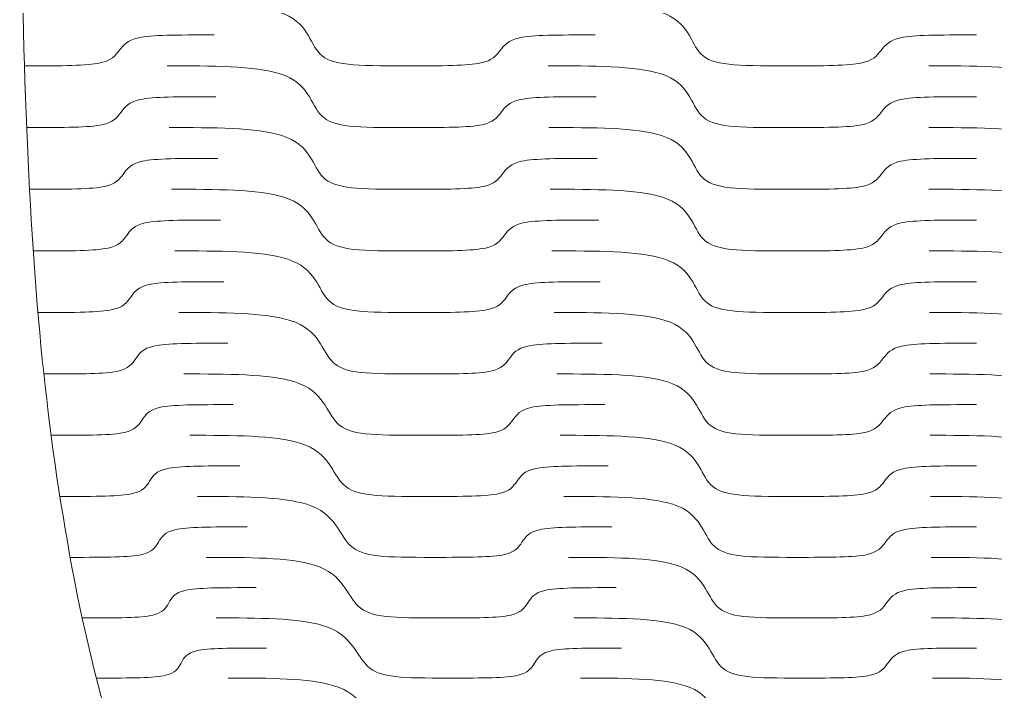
# Model space of a CAD drawing. Header units: centimetres. Extents: x -29.7 to 21.6, y -14.4 to 13.7.
# Drawn here: x -9.07 to -3.98, y 3.23 to 6.73 of the extents above; entities that cross this region are included whole.
import ezdxf

# ---------------------------------------------------------------- set-up
doc = ezdxf.new("R2010")
doc.units = ezdxf.units.CM
doc.header["$MEASUREMENT"] = 0
doc.layers.add('Layer 1', color=7, linetype='Continuous')

msp = doc.modelspace()

# ---------------------------------------------------------------- linework, layer by layer
at = {"layer": 'Layer 1', "color": 1, "lineweight": 9}
for points, knots in [([(-9.06641, 9.70732), (-9.06641, 6.85878), (-9.06641, 5.4345), (-8.81717, 4.0102), (-8.81717, 4.0102), (-8.56791, 2.58594), (-8.0694, 1.16166), (-6.07542, -0.26262)], [0, 0, 0, 0, 0.3333333, 0.3333333, 0.3333333, 0.3333333, 1, 1, 1, 1]), ([(-8.30382, 6.81099), (-8.07601, 6.81099), (-7.84818, 6.81099), (-7.71542, 6.76961), (-7.71542, 6.76961), (-7.63814, 6.74554), (-7.59829, 6.70474), (-7.5708, 6.66193), (-7.5708, 6.66193), (-7.54525, 6.62211), (-7.52957, 6.58102), (-7.50122, 6.55177), (-7.50122, 6.55177), (-7.44115, 6.48972), (-7.31786, 6.48928), (-7.05693, 6.48928)], [0, 0, 0, 0, 0.2, 0.2, 0.2, 0.2, 0.4, 0.4, 0.4, 0.4, 0.6, 0.6, 0.6, 0.6, 1, 1, 1, 1]), ([(-6.3168, 6.81099), (-6.08899, 6.81099), (-5.86117, 6.81099), (-5.72884, 6.76961), (-5.72884, 6.76961), (-5.65183, 6.74554), (-5.61238, 6.70474), (-5.58534, 6.66193), (-5.58534, 6.66193), (-5.56018, 6.62211), (-5.54493, 6.58102), (-5.5169, 6.55177), (-5.5169, 6.55177), (-5.45748, 6.48972), (-5.3342, 6.48928), (-5.07327, 6.48928)], [0, 0, 0, 0, 0.2, 0.2, 0.2, 0.2, 0.4, 0.4, 0.4, 0.4, 0.6, 0.6, 0.6, 0.6, 1, 1, 1, 1]), ([(-4.32981, 6.81099), (-4.102, 6.81099), (-3.87415, 6.81099), (-3.74228, 6.76961), (-3.74228, 6.76961), (-3.6655, 6.74554), (-3.62649, 6.70474), (-3.59989, 6.66193), (-3.59989, 6.66193), (-3.57516, 6.62211), (-3.56035, 6.58102), (-3.5326, 6.55177), (-3.5326, 6.55177), (-3.47381, 6.48972), (-3.35053, 6.48928), (-3.08958, 6.48928)], [0, 0, 0, 0, 0.2, 0.2, 0.2, 0.2, 0.4, 0.4, 0.4, 0.4, 0.6, 0.6, 0.6, 0.6, 1, 1, 1, 1]), ([(-8.0521, 6.65014), (-8.25636, 6.65014), (-8.37658, 6.65014), (-8.44695, 6.6352), (-8.44695, 6.6352), (-8.50486, 6.62291), (-8.52619, 6.59696), (-8.54655, 6.56973), (-8.54655, 6.56973), (-8.56691, 6.5425), (-8.58827, 6.51651), (-8.64617, 6.50422), (-8.64617, 6.50422), (-8.71649, 6.48928), (-8.83659, 6.48928), (-9.0406, 6.48928)], [0, 0, 0, 0, 0.2, 0.2, 0.2, 0.2, 0.4, 0.4, 0.4, 0.4, 0.6, 0.6, 0.6, 0.6, 1, 1, 1, 1]), ([(-6.06677, 6.65014), (-6.27103, 6.65014), (-6.39124, 6.65014), (-6.46178, 6.6352), (-6.46178, 6.6352), (-6.51977, 6.62291), (-6.54141, 6.59696), (-6.56206, 6.56973), (-6.56206, 6.56973), (-6.58271, 6.5425), (-6.60431, 6.51651), (-6.66234, 6.50422), (-6.66234, 6.50422), (-6.73284, 6.48928), (-6.85292, 6.48928), (-7.05693, 6.48928)], [0, 0, 0, 0, 0.2, 0.2, 0.2, 0.2, 0.4, 0.4, 0.4, 0.4, 0.6, 0.6, 0.6, 0.6, 1, 1, 1, 1]), ([(-4.08143, 6.65014), (-4.28569, 6.65014), (-4.4059, 6.65014), (-4.47658, 6.6352), (-4.47658, 6.6352), (-4.53473, 6.62291), (-4.55663, 6.59696), (-4.57756, 6.56973), (-4.57756, 6.56973), (-4.59848, 6.5425), (-4.62036, 6.51651), (-4.67851, 6.50422), (-4.67851, 6.50422), (-4.74918, 6.48928), (-4.86926, 6.48928), (-5.07327, 6.48928)], [0, 0, 0, 0, 0.2, 0.2, 0.2, 0.2, 0.4, 0.4, 0.4, 0.4, 0.6, 0.6, 0.6, 0.6, 1, 1, 1, 1]), ([(-8.29673, 6.48928), (-8.0693, 6.48928), (-7.84182, 6.48928), (-7.70903, 6.44793), (-7.70903, 6.44793), (-7.63174, 6.42384), (-7.59168, 6.38305), (-7.56398, 6.34024), (-7.56398, 6.34024), (-7.53822, 6.30044), (-7.52233, 6.25937), (-7.49386, 6.23011), (-7.49386, 6.23011), (-7.43352, 6.1681), (-7.31053, 6.16766), (-7.05018, 6.16766)], [0, 0, 0, 0, 0.2, 0.2, 0.2, 0.2, 0.4, 0.4, 0.4, 0.4, 0.6, 0.6, 0.6, 0.6, 1, 1, 1, 1]), ([(-6.31306, 6.48928), (-6.08562, 6.48928), (-5.85816, 6.48928), (-5.72596, 6.44793), (-5.72596, 6.44793), (-5.64898, 6.42384), (-5.6095, 6.38305), (-5.58239, 6.34024), (-5.58239, 6.34024), (-5.55721, 6.30044), (-5.54187, 6.25937), (-5.5138, 6.23011), (-5.5138, 6.23011), (-5.45435, 6.1681), (-5.33134, 6.16766), (-5.07101, 6.16766)], [0, 0, 0, 0, 0.2, 0.2, 0.2, 0.2, 0.4, 0.4, 0.4, 0.4, 0.6, 0.6, 0.6, 0.6, 1, 1, 1, 1]), ([(-4.3294, 6.48928), (-4.10197, 6.48928), (-3.87449, 6.48928), (-3.74287, 6.44793), (-3.74287, 6.44793), (-3.66622, 6.42384), (-3.62734, 6.38305), (-3.60083, 6.34024), (-3.60083, 6.34024), (-3.57619, 6.30044), (-3.56143, 6.25937), (-3.53377, 6.23011), (-3.53377, 6.23011), (-3.47519, 6.1681), (-3.35218, 6.16766), (-3.09184, 6.16766)], [0, 0, 0, 0, 0.2, 0.2, 0.2, 0.2, 0.4, 0.4, 0.4, 0.4, 0.6, 0.6, 0.6, 0.6, 1, 1, 1, 1]), ([(-8.04425, 6.32847), (-8.24812, 6.32847), (-8.36809, 6.32847), (-8.43822, 6.31353), (-8.43822, 6.31353), (-8.49589, 6.30124), (-8.517, 6.27529), (-8.53707, 6.24808), (-8.53707, 6.24808), (-8.55718, 6.22084), (-8.57828, 6.19488), (-8.63593, 6.18259), (-8.63593, 6.18259), (-8.706, 6.16766), (-8.82578, 6.16766), (-9.02936, 6.16766)], [0, 0, 0, 0, 0.2, 0.2, 0.2, 0.2, 0.4, 0.4, 0.4, 0.4, 0.6, 0.6, 0.6, 0.6, 1, 1, 1, 1]), ([(-6.06284, 6.32847), (-6.2667, 6.32847), (-6.38669, 6.32847), (-6.457, 6.31353), (-6.457, 6.31353), (-6.51485, 6.30124), (-6.53632, 6.27529), (-6.5568, 6.24808), (-6.5568, 6.24808), (-6.57726, 6.22084), (-6.59872, 6.19488), (-6.65656, 6.18259), (-6.65656, 6.18259), (-6.72684, 6.16766), (-6.84663, 6.16766), (-7.05018, 6.16766)], [0, 0, 0, 0, 0.2, 0.2, 0.2, 0.2, 0.4, 0.4, 0.4, 0.4, 0.6, 0.6, 0.6, 0.6, 1, 1, 1, 1]), ([(-4.08143, 6.32847), (-4.28528, 6.32847), (-4.40526, 6.32847), (-4.4758, 6.31353), (-4.4758, 6.31353), (-4.5338, 6.30124), (-4.55565, 6.27529), (-4.57649, 6.24808), (-4.57649, 6.24808), (-4.59737, 6.22084), (-4.61918, 6.19488), (-4.6772, 6.18259), (-4.6772, 6.18259), (-4.74766, 6.16766), (-4.86745, 6.16766), (-5.07101, 6.16766)], [0, 0, 0, 0, 0.2, 0.2, 0.2, 0.2, 0.4, 0.4, 0.4, 0.4, 0.6, 0.6, 0.6, 0.6, 1, 1, 1, 1]), ([(-8.28715, 6.16766), (-8.06024, 6.16766), (-7.83328, 6.16766), (-7.70045, 6.12633), (-7.70045, 6.12633), (-7.62315, 6.10224), (-7.58288, 6.06146), (-7.55491, 6.01868), (-7.55491, 6.01868), (-7.52889, 5.97892), (-7.51269, 5.93784), (-7.48408, 5.90859), (-7.48408, 5.90859), (-7.42344, 5.84663), (-7.30083, 5.84617), (-7.04126, 5.84617)], [0, 0, 0, 0, 0.2, 0.2, 0.2, 0.2, 0.4, 0.4, 0.4, 0.4, 0.6, 0.6, 0.6, 0.6, 1, 1, 1, 1]), ([(-6.30797, 6.16766), (-6.08107, 6.16766), (-5.85412, 6.16766), (-5.72206, 6.12633), (-5.72206, 6.12633), (-5.6452, 6.10224), (-5.60568, 6.06146), (-5.57848, 6.01868), (-5.57848, 6.01868), (-5.55321, 5.97892), (-5.53778, 5.93784), (-5.50972, 5.90859), (-5.50972, 5.90859), (-5.45021, 5.84663), (-5.32759, 5.84617), (-5.06804, 5.84617)], [0, 0, 0, 0, 0.2, 0.2, 0.2, 0.2, 0.4, 0.4, 0.4, 0.4, 0.6, 0.6, 0.6, 0.6, 1, 1, 1, 1]), ([(-4.32883, 6.16766), (-4.1019, 6.16766), (-3.87497, 6.16766), (-3.74368, 6.12633), (-3.74368, 6.12633), (-3.66724, 6.10224), (-3.62847, 6.06146), (-3.60209, 6.01868), (-3.60209, 6.01868), (-3.57753, 5.97892), (-3.56286, 5.93784), (-3.53536, 5.90859), (-3.53536, 5.90859), (-3.47698, 5.84663), (-3.35439, 5.84617), (-3.09482, 5.84617)], [0, 0, 0, 0, 0.2, 0.2, 0.2, 0.2, 0.4, 0.4, 0.4, 0.4, 0.6, 0.6, 0.6, 0.6, 1, 1, 1, 1]), ([(-8.03383, 6.00691), (-8.23714, 6.00691), (-8.35679, 6.00691), (-8.42658, 5.99198), (-8.42658, 5.99198), (-8.48397, 5.97971), (-8.50475, 5.95375), (-8.52451, 5.92655), (-8.52451, 5.92655), (-8.54429, 5.89934), (-8.56504, 5.87338), (-8.62242, 5.8611), (-8.62242, 5.8611), (-8.69209, 5.84617), (-8.81153, 5.84617), (-9.01446, 5.84617)], [0, 0, 0, 0, 0.2, 0.2, 0.2, 0.2, 0.4, 0.4, 0.4, 0.4, 0.6, 0.6, 0.6, 0.6, 1, 1, 1, 1]), ([(-6.05762, 6.00691), (-6.26095, 6.00691), (-6.3806, 6.00691), (-6.45067, 5.99198), (-6.45067, 5.99198), (-6.50829, 5.97971), (-6.52955, 5.95375), (-6.5498, 5.92655), (-6.5498, 5.92655), (-6.57008, 5.89934), (-6.59132, 5.87338), (-6.64893, 5.8611), (-6.64893, 5.8611), (-6.71888, 5.84617), (-6.83832, 5.84617), (-7.04126, 5.84617)], [0, 0, 0, 0, 0.2, 0.2, 0.2, 0.2, 0.4, 0.4, 0.4, 0.4, 0.6, 0.6, 0.6, 0.6, 1, 1, 1, 1]), ([(-4.08143, 6.00691), (-4.28476, 6.00691), (-4.40441, 6.00691), (-4.47475, 5.99198), (-4.47475, 5.99198), (-4.53259, 5.97971), (-4.55434, 5.95375), (-4.57511, 5.92655), (-4.57511, 5.92655), (-4.59588, 5.89934), (-4.6176, 5.87338), (-4.67542, 5.8611), (-4.67542, 5.8611), (-4.74565, 5.84617), (-4.86509, 5.84617), (-5.06804, 5.84617)], [0, 0, 0, 0, 0.2, 0.2, 0.2, 0.2, 0.4, 0.4, 0.4, 0.4, 0.6, 0.6, 0.6, 0.6, 1, 1, 1, 1]), ([(-8.27453, 5.84617), (-8.04829, 5.84617), (-7.82198, 5.84617), (-7.68917, 5.80487), (-7.68917, 5.80487), (-7.61184, 5.78083), (-7.57127, 5.74007), (-7.543, 5.69733), (-7.543, 5.69733), (-7.51668, 5.65756), (-7.50015, 5.61652), (-7.47136, 5.58733), (-7.47136, 5.58733), (-7.41035, 5.52539), (-7.28821, 5.52494), (-7.02967, 5.52494)], [0, 0, 0, 0, 0.2, 0.2, 0.2, 0.2, 0.4, 0.4, 0.4, 0.4, 0.6, 0.6, 0.6, 0.6, 1, 1, 1, 1]), ([(-6.30128, 5.84617), (-6.07506, 5.84617), (-5.84878, 5.84617), (-5.71695, 5.80487), (-5.71695, 5.80487), (-5.64019, 5.78083), (-5.60063, 5.74007), (-5.57336, 5.69733), (-5.57336, 5.69733), (-5.54801, 5.65756), (-5.53246, 5.61652), (-5.50437, 5.58733), (-5.50437, 5.58733), (-5.44485, 5.52539), (-5.3227, 5.52494), (-5.06417, 5.52494)], [0, 0, 0, 0, 0.2, 0.2, 0.2, 0.2, 0.4, 0.4, 0.4, 0.4, 0.6, 0.6, 0.6, 0.6, 1, 1, 1, 1]), ([(-4.32809, 5.84617), (-4.10184, 5.84617), (-3.87556, 5.84617), (-3.7447, 5.80487), (-3.7447, 5.80487), (-3.66854, 5.78083), (-3.62996, 5.74007), (-3.60374, 5.69733), (-3.60374, 5.69733), (-3.57933, 5.65756), (-3.56476, 5.61652), (-3.53738, 5.58733), (-3.53738, 5.58733), (-3.47936, 5.52539), (-3.35722, 5.52494), (-3.09869, 5.52494)], [0, 0, 0, 0, 0.2, 0.2, 0.2, 0.2, 0.4, 0.4, 0.4, 0.4, 0.6, 0.6, 0.6, 0.6, 1, 1, 1, 1]), ([(-8.02015, 5.68558), (-8.22275, 5.68558), (-8.342, 5.68558), (-8.41137, 5.67063), (-8.41137, 5.67063), (-8.46839, 5.65836), (-8.48878, 5.63242), (-8.50812, 5.60525), (-8.50812, 5.60525), (-8.52747, 5.57806), (-8.54782, 5.55212), (-8.6048, 5.53984), (-8.6048, 5.53984), (-8.67402, 5.52494), (-8.79301, 5.52494), (-8.99516, 5.52494)], [0, 0, 0, 0, 0.2, 0.2, 0.2, 0.2, 0.4, 0.4, 0.4, 0.4, 0.6, 0.6, 0.6, 0.6, 1, 1, 1, 1]), ([(-6.05078, 5.68558), (-6.2534, 5.68558), (-6.37265, 5.68558), (-6.44238, 5.67063), (-6.44238, 5.67063), (-6.4997, 5.65836), (-6.5207, 5.63242), (-6.5407, 5.60525), (-6.5407, 5.60525), (-6.5607, 5.57806), (-6.58169, 5.55212), (-6.63897, 5.53984), (-6.63897, 5.53984), (-6.70856, 5.52494), (-6.82752, 5.52494), (-7.02967, 5.52494)], [0, 0, 0, 0, 0.2, 0.2, 0.2, 0.2, 0.4, 0.4, 0.4, 0.4, 0.6, 0.6, 0.6, 0.6, 1, 1, 1, 1]), ([(-4.08143, 5.68558), (-4.28407, 5.68558), (-4.40328, 5.68558), (-4.47337, 5.67063), (-4.47337, 5.67063), (-4.53101, 5.65836), (-4.55264, 5.63242), (-4.57327, 5.60525), (-4.57327, 5.60525), (-4.59394, 5.57806), (-4.61556, 5.55212), (-4.67311, 5.53984), (-4.67311, 5.53984), (-4.74305, 5.52494), (-4.86202, 5.52494), (-5.06417, 5.52494)], [0, 0, 0, 0, 0.2, 0.2, 0.2, 0.2, 0.4, 0.4, 0.4, 0.4, 0.6, 0.6, 0.6, 0.6, 1, 1, 1, 1]), ([(-8.25808, 5.52494), (-8.03274, 5.52494), (-7.80733, 5.52494), (-7.67452, 5.48367), (-7.67452, 5.48367), (-7.59723, 5.45965), (-7.55634, 5.41893), (-7.52768, 5.37626), (-7.52768, 5.37626), (-7.50101, 5.33653), (-7.48407, 5.29554), (-7.45509, 5.26635), (-7.45509, 5.26635), (-7.39364, 5.2045), (-7.27211, 5.20407), (-7.01486, 5.20407)], [0, 0, 0, 0, 0.2, 0.2, 0.2, 0.2, 0.4, 0.4, 0.4, 0.4, 0.6, 0.6, 0.6, 0.6, 1, 1, 1, 1]), ([(-6.29259, 5.52494), (-6.06727, 5.52494), (-5.84181, 5.52494), (-5.71031, 5.48367), (-5.71031, 5.48367), (-5.63374, 5.45965), (-5.59412, 5.41893), (-5.56674, 5.37626), (-5.56674, 5.37626), (-5.54131, 5.33653), (-5.52562, 5.29554), (-5.49754, 5.26635), (-5.49754, 5.26635), (-5.43799, 5.2045), (-5.31649, 5.20407), (-5.05926, 5.20407)], [0, 0, 0, 0, 0.2, 0.2, 0.2, 0.2, 0.4, 0.4, 0.4, 0.4, 0.6, 0.6, 0.6, 0.6, 1, 1, 1, 1]), ([(-4.32712, 5.52494), (-4.10177, 5.52494), (-3.87635, 5.52494), (-3.74608, 5.48367), (-3.74608, 5.48367), (-3.67025, 5.45965), (-3.63189, 5.41893), (-3.60584, 5.37626), (-3.60584, 5.37626), (-3.58161, 5.33653), (-3.56721, 5.29554), (-3.54001, 5.26635), (-3.54001, 5.26635), (-3.48235, 5.2045), (-3.36085, 5.20407), (-3.10362, 5.20407)], [0, 0, 0, 0, 0.2, 0.2, 0.2, 0.2, 0.4, 0.4, 0.4, 0.4, 0.6, 0.6, 0.6, 0.6, 1, 1, 1, 1]), ([(-8.00253, 5.36449), (-8.20426, 5.36449), (-8.32298, 5.36449), (-8.3918, 5.34958), (-8.3918, 5.34958), (-8.4484, 5.33733), (-8.46831, 5.31144), (-8.48713, 5.2843), (-8.48713, 5.2843), (-8.50597, 5.25713), (-8.52585, 5.23121), (-8.58234, 5.21896), (-8.58234, 5.21896), (-8.65098, 5.20407), (-8.76936, 5.20407), (-8.9705, 5.20407)], [0, 0, 0, 0, 0.2, 0.2, 0.2, 0.2, 0.4, 0.4, 0.4, 0.4, 0.6, 0.6, 0.6, 0.6, 1, 1, 1, 1]), ([(-6.04197, 5.36449), (-6.2437, 5.36449), (-6.36242, 5.36449), (-6.43171, 5.34958), (-6.43171, 5.34958), (-6.48865, 5.33733), (-6.50937, 5.31144), (-6.52904, 5.2843), (-6.52904, 5.2843), (-6.54871, 5.25713), (-6.56937, 5.23121), (-6.62628, 5.21896), (-6.62628, 5.21896), (-6.69535, 5.20407), (-6.81372, 5.20407), (-7.01486, 5.20407)], [0, 0, 0, 0, 0.2, 0.2, 0.2, 0.2, 0.4, 0.4, 0.4, 0.4, 0.6, 0.6, 0.6, 0.6, 1, 1, 1, 1]), ([(-4.08143, 5.36449), (-4.28313, 5.36449), (-4.40186, 5.36449), (-4.4716, 5.34958), (-4.4716, 5.34958), (-4.52896, 5.33733), (-4.55044, 5.31144), (-4.57095, 5.2843), (-4.57095, 5.2843), (-4.59147, 5.25713), (-4.61291, 5.23121), (-4.67016, 5.21896), (-4.67016, 5.21896), (-4.73974, 5.20407), (-4.85812, 5.20407), (-5.05926, 5.20407)], [0, 0, 0, 0, 0.2, 0.2, 0.2, 0.2, 0.4, 0.4, 0.4, 0.4, 0.6, 0.6, 0.6, 0.6, 1, 1, 1, 1]), ([(-8.23714, 5.20407), (-8.01291, 5.20407), (-7.78859, 5.20407), (-7.6559, 5.16287), (-7.6559, 5.16287), (-7.57863, 5.13888), (-7.53743, 5.09823), (-7.50831, 5.05561), (-7.50831, 5.05561), (-7.48124, 5.01598), (-7.46383, 4.97505), (-7.4346, 4.94592), (-7.4346, 4.94592), (-7.37269, 4.88417), (-7.25195, 4.88373), (-6.99633, 4.88373)], [0, 0, 0, 0, 0.2, 0.2, 0.2, 0.2, 0.4, 0.4, 0.4, 0.4, 0.6, 0.6, 0.6, 0.6, 1, 1, 1, 1]), ([(-6.2815, 5.20407), (-6.05728, 5.20407), (-5.83297, 5.20407), (-5.70186, 5.16287), (-5.70186, 5.16287), (-5.62552, 5.13888), (-5.58588, 5.09823), (-5.55839, 5.05561), (-5.55839, 5.05561), (-5.53286, 5.01598), (-5.51703, 4.97505), (-5.48895, 4.94592), (-5.48895, 4.94592), (-5.42939, 4.88417), (-5.30868, 4.88373), (-5.05305, 4.88373)], [0, 0, 0, 0, 0.2, 0.2, 0.2, 0.2, 0.4, 0.4, 0.4, 0.4, 0.6, 0.6, 0.6, 0.6, 1, 1, 1, 1]), ([(-4.32589, 5.20407), (-4.10167, 5.20407), (-3.87733, 5.20407), (-3.74783, 5.16287), (-3.74783, 5.16287), (-3.67244, 5.13888), (-3.63433, 5.09823), (-3.6085, 5.05561), (-3.6085, 5.05561), (-3.58449, 5.01598), (-3.57025, 4.97505), (-3.54329, 4.94592), (-3.54329, 4.94592), (-3.48613, 4.88417), (-3.36542, 4.88373), (-3.10981, 4.88373)], [0, 0, 0, 0, 0.2, 0.2, 0.2, 0.2, 0.4, 0.4, 0.4, 0.4, 0.6, 0.6, 0.6, 0.6, 1, 1, 1, 1]), ([(-7.98031, 5.0439), (-8.18089, 5.0439), (-8.29894, 5.0439), (-8.3671, 5.02901), (-8.3671, 5.02901), (-8.42316, 5.01677), (-8.44249, 4.99092), (-8.46074, 4.96381), (-8.46074, 4.96381), (-8.47897, 4.9367), (-8.49824, 4.91084), (-8.55417, 4.89861), (-8.55417, 4.89861), (-8.62212, 4.88373), (-8.73974, 4.88373), (-8.9396, 4.88373)], [0, 0, 0, 0, 0.2, 0.2, 0.2, 0.2, 0.4, 0.4, 0.4, 0.4, 0.6, 0.6, 0.6, 0.6, 1, 1, 1, 1]), ([(-6.03088, 5.0439), (-6.23144, 5.0439), (-6.34949, 5.0439), (-6.41824, 5.02901), (-6.41824, 5.02901), (-6.47475, 5.01677), (-6.4951, 4.99092), (-6.51436, 4.96381), (-6.51436, 4.96381), (-6.53367, 4.9367), (-6.55393, 4.91084), (-6.61032, 4.89861), (-6.61032, 4.89861), (-6.67885, 4.88373), (-6.79646, 4.88373), (-6.99633, 4.88373)], [0, 0, 0, 0, 0.2, 0.2, 0.2, 0.2, 0.4, 0.4, 0.4, 0.4, 0.6, 0.6, 0.6, 0.6, 1, 1, 1, 1]), ([(-4.08143, 5.0439), (-4.282, 5.0439), (-4.40004, 5.0439), (-4.46937, 5.02901), (-4.46937, 5.02901), (-4.52637, 5.01677), (-4.54769, 4.99092), (-4.56802, 4.96381), (-4.56802, 4.96381), (-4.58838, 4.9367), (-4.60962, 4.91084), (-4.66649, 4.89861), (-4.66649, 4.89861), (-4.73557, 4.88373), (-4.8532, 4.88373), (-5.05305, 4.88373)], [0, 0, 0, 0, 0.2, 0.2, 0.2, 0.2, 0.4, 0.4, 0.4, 0.4, 0.6, 0.6, 0.6, 0.6, 1, 1, 1, 1]), ([(-8.21087, 4.88373), (-7.98807, 4.88373), (-7.76513, 4.88373), (-7.63262, 4.84263), (-7.63262, 4.84263), (-7.55548, 4.8187), (-7.51388, 4.77817), (-7.48428, 4.73563), (-7.48428, 4.73563), (-7.45678, 4.69609), (-7.43887, 4.65528), (-7.40942, 4.6262), (-7.40942, 4.6262), (-7.34699, 4.5646), (-7.22718, 4.56415), (-6.97359, 4.56415)], [0, 0, 0, 0, 0.2, 0.2, 0.2, 0.2, 0.4, 0.4, 0.4, 0.4, 0.6, 0.6, 0.6, 0.6, 1, 1, 1, 1]), ([(-6.26761, 4.88373), (-6.04478, 4.88373), (-5.82188, 4.88373), (-5.69131, 4.84263), (-5.69131, 4.84263), (-5.6153, 4.8187), (-5.57563, 4.77817), (-5.54804, 4.73563), (-5.54804, 4.73563), (-5.52243, 4.69609), (-5.50644, 4.65528), (-5.47836, 4.6262), (-5.47836, 4.6262), (-5.41886, 4.5646), (-5.2991, 4.56415), (-5.04548, 4.56415)], [0, 0, 0, 0, 0.2, 0.2, 0.2, 0.2, 0.4, 0.4, 0.4, 0.4, 0.6, 0.6, 0.6, 0.6, 1, 1, 1, 1]), ([(-4.32433, 4.88373), (-4.10154, 4.88373), (-3.87861, 4.88373), (-3.75, 4.84263), (-3.75, 4.84263), (-3.67513, 4.8187), (-3.63739, 4.77817), (-3.61183, 4.73563), (-3.61183, 4.73563), (-3.58805, 4.69609), (-3.57401, 4.65528), (-3.54733, 4.6262), (-3.54733, 4.6262), (-3.49075, 4.5646), (-3.37101, 4.56415), (-3.11736, 4.56415)], [0, 0, 0, 0, 0.2, 0.2, 0.2, 0.2, 0.4, 0.4, 0.4, 0.4, 0.6, 0.6, 0.6, 0.6, 1, 1, 1, 1]), ([(-7.95279, 4.72395), (-8.15194, 4.72395), (-8.26916, 4.72395), (-8.33654, 4.70909), (-8.33654, 4.70909), (-8.39196, 4.69688), (-8.41064, 4.67109), (-8.42817, 4.64406), (-8.42817, 4.64406), (-8.44573, 4.61699), (-8.46432, 4.59121), (-8.51956, 4.57899), (-8.51956, 4.57899), (-8.58667, 4.56415), (-8.70337, 4.56415), (-8.90167, 4.56415)], [0, 0, 0, 0, 0.2, 0.2, 0.2, 0.2, 0.4, 0.4, 0.4, 0.4, 0.6, 0.6, 0.6, 0.6, 1, 1, 1, 1]), ([(-6.01712, 4.72395), (-6.21626, 4.72395), (-6.33347, 4.72395), (-6.40158, 4.70909), (-6.40158, 4.70909), (-6.45756, 4.69688), (-6.47746, 4.67109), (-6.49628, 4.64406), (-6.49628, 4.64406), (-6.51513, 4.61699), (-6.53493, 4.59121), (-6.59075, 4.57899), (-6.59075, 4.57899), (-6.65858, 4.56415), (-6.77527, 4.56415), (-6.97359, 4.56415)], [0, 0, 0, 0, 0.2, 0.2, 0.2, 0.2, 0.4, 0.4, 0.4, 0.4, 0.6, 0.6, 0.6, 0.6, 1, 1, 1, 1]), ([(-4.08143, 4.72395), (-4.28058, 4.72395), (-4.3978, 4.72395), (-4.46661, 4.70909), (-4.46661, 4.70909), (-4.52318, 4.69688), (-4.54428, 4.67109), (-4.5644, 4.64406), (-4.5644, 4.64406), (-4.58453, 4.61699), (-4.60557, 4.59121), (-4.66197, 4.57899), (-4.66197, 4.57899), (-4.73048, 4.56415), (-4.84718, 4.56415), (-5.04548, 4.56415)], [0, 0, 0, 0, 0.2, 0.2, 0.2, 0.2, 0.4, 0.4, 0.4, 0.4, 0.6, 0.6, 0.6, 0.6, 1, 1, 1, 1]), ([(-8.17862, 4.56415), (-7.95757, 4.56415), (-7.73635, 4.56415), (-7.60416, 4.52319), (-7.60416, 4.52319), (-7.52719, 4.49933), (-7.48521, 4.45891), (-7.45514, 4.41653), (-7.45514, 4.41653), (-7.42716, 4.3771), (-7.4087, 4.33642), (-7.37899, 4.30745), (-7.37899, 4.30745), (-7.31609, 4.24601), (-7.19745, 4.24559), (-6.94623, 4.24559)], [0, 0, 0, 0, 0.2, 0.2, 0.2, 0.2, 0.4, 0.4, 0.4, 0.4, 0.6, 0.6, 0.6, 0.6, 1, 1, 1, 1]), ([(-6.25054, 4.56415), (-6.02949, 4.56415), (-5.80828, 4.56415), (-5.67841, 4.52319), (-5.67841, 4.52319), (-5.6028, 4.49933), (-5.56314, 4.45891), (-5.53547, 4.41653), (-5.53547, 4.41653), (-5.50978, 4.3771), (-5.49362, 4.33642), (-5.46561, 4.30745), (-5.46561, 4.30745), (-5.4062, 4.24601), (-5.28757, 4.24559), (-5.03636, 4.24559)], [0, 0, 0, 0, 0.2, 0.2, 0.2, 0.2, 0.4, 0.4, 0.4, 0.4, 0.6, 0.6, 0.6, 0.6, 1, 1, 1, 1]), ([(-4.32243, 4.56415), (-4.1014, 4.56415), (-3.88018, 4.56415), (-3.75265, 4.52319), (-3.75265, 4.52319), (-3.67843, 4.49933), (-3.64107, 4.45891), (-3.61584, 4.41653), (-3.61584, 4.41653), (-3.59239, 4.3771), (-3.57858, 4.33642), (-3.5522, 4.30745), (-3.5522, 4.30745), (-3.49634, 4.24601), (-3.37772, 4.24559), (-3.1265, 4.24559)], [0, 0, 0, 0, 0.2, 0.2, 0.2, 0.2, 0.4, 0.4, 0.4, 0.4, 0.6, 0.6, 0.6, 0.6, 1, 1, 1, 1]), ([(-7.91939, 4.40488), (-8.11683, 4.40488), (-8.23302, 4.40488), (-8.29949, 4.39005), (-8.29949, 4.39005), (-8.35417, 4.37788), (-8.37209, 4.35219), (-8.38886, 4.32523), (-8.38886, 4.32523), (-8.40566, 4.29825), (-8.42351, 4.27254), (-8.47793, 4.26037), (-8.47793, 4.26037), (-8.54406, 4.24559), (-8.65966, 4.24559), (-8.85609, 4.24559)], [0, 0, 0, 0, 0.2, 0.2, 0.2, 0.2, 0.4, 0.4, 0.4, 0.4, 0.6, 0.6, 0.6, 0.6, 1, 1, 1, 1]), ([(-6.00041, 4.40488), (-6.19784, 4.40488), (-6.31404, 4.40488), (-6.38139, 4.39005), (-6.38139, 4.39005), (-6.43673, 4.37788), (-6.45612, 4.35219), (-6.47445, 4.32523), (-6.47445, 4.32523), (-6.49278, 4.29825), (-6.51209, 4.27254), (-6.56722, 4.26037), (-6.56722, 4.26037), (-6.63421, 4.24559), (-6.74979, 4.24559), (-6.94623, 4.24559)], [0, 0, 0, 0, 0.2, 0.2, 0.2, 0.2, 0.4, 0.4, 0.4, 0.4, 0.6, 0.6, 0.6, 0.6, 1, 1, 1, 1]), ([(-4.08143, 4.40488), (-4.27885, 4.40488), (-4.39508, 4.40488), (-4.46325, 4.39005), (-4.46325, 4.39005), (-4.51932, 4.37788), (-4.54017, 4.35219), (-4.56003, 4.32523), (-4.56003, 4.32523), (-4.57989, 4.29825), (-4.60068, 4.27254), (-4.65651, 4.26037), (-4.65651, 4.26037), (-4.72434, 4.24559), (-4.83993, 4.24559), (-5.03636, 4.24559)], [0, 0, 0, 0, 0.2, 0.2, 0.2, 0.2, 0.4, 0.4, 0.4, 0.4, 0.6, 0.6, 0.6, 0.6, 1, 1, 1, 1]), ([(-8.13988, 4.24559), (-7.92093, 4.24559), (-7.70176, 4.24559), (-7.57003, 4.20477), (-7.57003, 4.20477), (-7.49336, 4.18101), (-7.45105, 4.14076), (-7.4205, 4.09855), (-7.4205, 4.09855), (-7.39207, 4.05926), (-7.37304, 4.01872), (-7.34314, 3.98985), (-7.34314, 3.98985), (-7.27979, 3.92868), (-7.1625, 3.92826), (-6.91409, 3.92826)], [0, 0, 0, 0, 0.2, 0.2, 0.2, 0.2, 0.4, 0.4, 0.4, 0.4, 0.6, 0.6, 0.6, 0.6, 1, 1, 1, 1]), ([(-6.23002, 4.24559), (-6.01106, 4.24559), (-5.79189, 4.24559), (-5.66293, 4.20477), (-5.66293, 4.20477), (-5.58785, 4.18101), (-5.54829, 4.14076), (-5.52057, 4.09855), (-5.52057, 4.09855), (-5.49479, 4.05926), (-5.47849, 4.01872), (-5.45056, 3.98985), (-5.45056, 3.98985), (-5.39134, 3.92868), (-5.27405, 3.92826), (-5.02564, 3.92826)], [0, 0, 0, 0, 0.2, 0.2, 0.2, 0.2, 0.4, 0.4, 0.4, 0.4, 0.6, 0.6, 0.6, 0.6, 1, 1, 1, 1]), ([(-4.32017, 4.24559), (-4.1012, 4.24559), (-3.88204, 4.24559), (-3.75583, 4.20477), (-3.75583, 4.20477), (-3.68235, 4.18101), (-3.64549, 4.14076), (-3.62061, 4.09855), (-3.62061, 4.09855), (-3.59751, 4.05926), (-3.58396, 4.01872), (-3.55795, 3.98985), (-3.55795, 3.98985), (-3.50286, 3.92868), (-3.3856, 3.92826), (-3.13722, 3.92826)], [0, 0, 0, 0, 0.2, 0.2, 0.2, 0.2, 0.4, 0.4, 0.4, 0.4, 0.6, 0.6, 0.6, 0.6, 1, 1, 1, 1]), ([(-7.87974, 4.08692), (-8.07511, 4.08692), (-8.19014, 4.08692), (-8.25559, 4.07216), (-8.25559, 4.07216), (-8.30938, 4.06005), (-8.32652, 4.03444), (-8.34245, 4.00759), (-8.34245, 4.00759), (-8.35842, 3.98072), (-8.37545, 3.9551), (-8.42899, 3.94298), (-8.42899, 3.94298), (-8.49402, 3.92826), (-8.60831, 3.92826), (-8.80252, 3.92826)], [0, 0, 0, 0, 0.2, 0.2, 0.2, 0.2, 0.4, 0.4, 0.4, 0.4, 0.6, 0.6, 0.6, 0.6, 1, 1, 1, 1]), ([(-5.98059, 4.08692), (-6.17597, 4.08692), (-6.29097, 4.08692), (-6.35743, 4.07216), (-6.35743, 4.07216), (-6.41205, 4.06005), (-6.43089, 4.03444), (-6.44868, 4.00759), (-6.44868, 4.00759), (-6.46643, 3.98072), (-6.48519, 3.9551), (-6.53954, 3.94298), (-6.53954, 3.94298), (-6.60558, 3.92826), (-6.71988, 3.92826), (-6.91409, 3.92826)], [0, 0, 0, 0, 0.2, 0.2, 0.2, 0.2, 0.4, 0.4, 0.4, 0.4, 0.6, 0.6, 0.6, 0.6, 1, 1, 1, 1]), ([(-4.08143, 4.08692), (-4.27684, 4.08692), (-4.39182, 4.08692), (-4.45928, 4.07216), (-4.45928, 4.07216), (-4.51473, 4.06005), (-4.53531, 4.03444), (-4.55488, 4.00759), (-4.55488, 4.00759), (-4.57445, 3.98072), (-4.59494, 3.9551), (-4.65012, 3.94298), (-4.65012, 3.94298), (-4.71713, 3.92826), (-4.83142, 3.92826), (-5.02564, 3.92826)], [0, 0, 0, 0, 0.2, 0.2, 0.2, 0.2, 0.4, 0.4, 0.4, 0.4, 0.6, 0.6, 0.6, 0.6, 1, 1, 1, 1]), ([(-8.09436, 3.92826), (-7.87785, 3.92826), (-7.66111, 3.92826), (-7.53002, 3.88765), (-7.53002, 3.88765), (-7.4537, 3.86401), (-7.41104, 3.82397), (-7.37994, 3.78196), (-7.37994, 3.78196), (-7.35104, 3.74289), (-7.33141, 3.70256), (-7.3013, 3.67386), (-7.3013, 3.67386), (-7.23749, 3.61298), (-7.12175, 3.61255), (-6.87663, 3.61255)], [0, 0, 0, 0, 0.2, 0.2, 0.2, 0.2, 0.4, 0.4, 0.4, 0.4, 0.6, 0.6, 0.6, 0.6, 1, 1, 1, 1]), ([(-6.20592, 3.92826), (-5.98942, 3.92826), (-5.77269, 3.92826), (-5.64482, 3.88765), (-5.64482, 3.88765), (-5.57035, 3.86401), (-5.53084, 3.82397), (-5.50309, 3.78196), (-5.50309, 3.78196), (-5.47728, 3.74289), (-5.46083, 3.70256), (-5.43297, 3.67386), (-5.43297, 3.67386), (-5.37399, 3.61298), (-5.25828, 3.61255), (-5.01317, 3.61255)], [0, 0, 0, 0, 0.2, 0.2, 0.2, 0.2, 0.4, 0.4, 0.4, 0.4, 0.6, 0.6, 0.6, 0.6, 1, 1, 1, 1]), ([(-4.31751, 3.92826), (-4.10097, 3.92826), (-3.88426, 3.92826), (-3.75956, 3.88765), (-3.75956, 3.88765), (-3.68699, 3.86401), (-3.65064, 3.82397), (-3.62623, 3.78196), (-3.62623, 3.78196), (-3.6035, 3.74289), (-3.59026, 3.70256), (-3.56468, 3.67386), (-3.56468, 3.67386), (-3.5105, 3.61298), (-3.39482, 3.61255), (-3.1497, 3.61255)], [0, 0, 0, 0, 0.2, 0.2, 0.2, 0.2, 0.4, 0.4, 0.4, 0.4, 0.6, 0.6, 0.6, 0.6, 1, 1, 1, 1]), ([(-7.83333, 3.77041), (-8.02635, 3.77041), (-8.13996, 3.77041), (-8.20421, 3.75575), (-8.20421, 3.75575), (-8.25703, 3.74366), (-8.27325, 3.7182), (-8.28826, 3.69148), (-8.28826, 3.69148), (-8.30329, 3.66476), (-8.31938, 3.63927), (-8.37187, 3.62722), (-8.37187, 3.62722), (-8.43567, 3.61255), (-8.54843, 3.61255), (-8.74007, 3.61255)], [0, 0, 0, 0, 0.2, 0.2, 0.2, 0.2, 0.4, 0.4, 0.4, 0.4, 0.6, 0.6, 0.6, 0.6, 1, 1, 1, 1]), ([(-5.95737, 3.77041), (-6.15037, 3.77041), (-6.26401, 3.77041), (-6.32939, 3.75575), (-6.32939, 3.75575), (-6.3832, 3.74366), (-6.40143, 3.7182), (-6.41855, 3.69148), (-6.41855, 3.69148), (-6.4357, 3.66476), (-6.45382, 3.63927), (-6.50727, 3.62722), (-6.50727, 3.62722), (-6.57221, 3.61255), (-6.68497, 3.61255), (-6.87663, 3.61255)], [0, 0, 0, 0, 0.2, 0.2, 0.2, 0.2, 0.4, 0.4, 0.4, 0.4, 0.6, 0.6, 0.6, 0.6, 1, 1, 1, 1]), ([(-4.08143, 3.77041), (-4.27444, 3.77041), (-4.38805, 3.77041), (-4.45462, 3.75575), (-4.45462, 3.75575), (-4.50936, 3.74366), (-4.52961, 3.7182), (-4.54886, 3.69148), (-4.54886, 3.69148), (-4.56811, 3.66476), (-4.58825, 3.63927), (-4.64264, 3.62722), (-4.64264, 3.62722), (-4.70873, 3.61255), (-4.8215, 3.61255), (-5.01317, 3.61255)], [0, 0, 0, 0, 0.2, 0.2, 0.2, 0.2, 0.4, 0.4, 0.4, 0.4, 0.6, 0.6, 0.6, 0.6, 1, 1, 1, 1]), ([(-8.04128, 3.61255), (-7.82764, 3.61255), (-7.61373, 3.61255), (-7.48328, 3.57227), (-7.48328, 3.57227), (-7.40732, 3.5488), (-7.36413, 3.50907), (-7.33236, 3.4674), (-7.33236, 3.4674), (-7.3028, 3.42865), (-7.28239, 3.38863), (-7.25196, 3.36012), (-7.25196, 3.36012), (-7.18748, 3.29974), (-7.07359, 3.29932), (-6.83236, 3.29932)], [0, 0, 0, 0, 0.2, 0.2, 0.2, 0.2, 0.4, 0.4, 0.4, 0.4, 0.6, 0.6, 0.6, 0.6, 1, 1, 1, 1]), ([(-6.17781, 3.61255), (-5.96417, 3.61255), (-5.75028, 3.61255), (-5.62359, 3.57227), (-5.62359, 3.57227), (-5.54987, 3.5488), (-5.51042, 3.50907), (-5.48257, 3.4674), (-5.48257, 3.4674), (-5.45668, 3.42865), (-5.44001, 3.38863), (-5.41228, 3.36012), (-5.41228, 3.36012), (-5.3535, 3.29974), (-5.23965, 3.29932), (-4.9984, 3.29932)], [0, 0, 0, 0, 0.2, 0.2, 0.2, 0.2, 0.4, 0.4, 0.4, 0.4, 0.6, 0.6, 0.6, 0.6, 1, 1, 1, 1]), ([(-4.31437, 3.61255), (-4.10071, 3.61255), (-3.88682, 3.61255), (-3.76395, 3.57227), (-3.76395, 3.57227), (-3.69241, 3.5488), (-3.65671, 3.50907), (-3.63279, 3.4674), (-3.63279, 3.4674), (-3.61053, 3.42865), (-3.59765, 3.38863), (-3.57258, 3.36012), (-3.57258, 3.36012), (-3.51951, 3.29974), (-3.40571, 3.29932), (-3.16446, 3.29932)], [0, 0, 0, 0, 0.2, 0.2, 0.2, 0.2, 0.4, 0.4, 0.4, 0.4, 0.6, 0.6, 0.6, 0.6, 1, 1, 1, 1]), ([(-7.77884, 3.45594), (-7.96904, 3.45594), (-8.08102, 3.45594), (-8.14381, 3.44138), (-8.14381, 3.44138), (-8.19547, 3.42941), (-8.21055, 3.40414), (-8.22442, 3.37764), (-8.22442, 3.37764), (-8.23828, 3.35112), (-8.25324, 3.32583), (-8.30447, 3.31385), (-8.30447, 3.31385), (-8.36673, 3.29932), (-8.47769, 3.29932), (-8.66632, 3.29932)], [0, 0, 0, 0, 0.2, 0.2, 0.2, 0.2, 0.4, 0.4, 0.4, 0.4, 0.6, 0.6, 0.6, 0.6, 1, 1, 1, 1]), ([(-5.93014, 3.45594), (-6.12034, 3.45594), (-6.23232, 3.45594), (-6.29649, 3.44138), (-6.29649, 3.44138), (-6.34926, 3.42941), (-6.36672, 3.40414), (-6.38307, 3.37764), (-6.38307, 3.37764), (-6.39944, 3.35112), (-6.41679, 3.32583), (-6.46915, 3.31385), (-6.46915, 3.31385), (-6.53275, 3.29932), (-6.64375, 3.29932), (-6.83236, 3.29932)], [0, 0, 0, 0, 0.2, 0.2, 0.2, 0.2, 0.4, 0.4, 0.4, 0.4, 0.6, 0.6, 0.6, 0.6, 1, 1, 1, 1]), ([(-4.08143, 3.45594), (-4.27165, 3.45594), (-4.38361, 3.45594), (-4.44917, 3.44138), (-4.44917, 3.44138), (-4.50305, 3.42941), (-4.5229, 3.40414), (-4.54175, 3.37764), (-4.54175, 3.37764), (-4.56062, 3.35112), (-4.58034, 3.32583), (-4.63384, 3.31385), (-4.63384, 3.31385), (-4.69882, 3.29932), (-4.80979, 3.29932), (-4.9984, 3.29932)], [0, 0, 0, 0, 0.2, 0.2, 0.2, 0.2, 0.4, 0.4, 0.4, 0.4, 0.6, 0.6, 0.6, 0.6, 1, 1, 1, 1]), ([(-7.97857, 3.29932), (-7.7683, 3.29932), (-7.55774, 3.29932), (-7.428, 3.25949), (-7.428, 3.25949), (-7.35247, 3.23632), (-7.30867, 3.19702), (-7.27607, 3.1558), (-7.27607, 3.1558), (-7.24573, 3.11748), (-7.22432, 3.07794), (-7.19354, 3.04976), (-7.19354, 3.04976), (-7.12826, 2.99005), (-7.01656, 2.9896), (-6.77992, 2.9896)], [0, 0, 0, 0, 0.2, 0.2, 0.2, 0.2, 0.4, 0.4, 0.4, 0.4, 0.6, 0.6, 0.6, 0.6, 1, 1, 1, 1]), ([(-6.14461, 3.29932), (-5.93437, 3.29932), (-5.72381, 3.29932), (-5.59855, 3.25949), (-5.59855, 3.25949), (-5.52564, 3.23632), (-5.48628, 3.19702), (-5.45829, 3.1558), (-5.45829, 3.1558), (-5.43229, 3.11748), (-5.41536, 3.07794), (-5.38774, 3.04976), (-5.38774, 3.04976), (-5.32922, 2.99005), (-5.21755, 2.9896), (-4.98094, 2.9896)], [0, 0, 0, 0, 0.2, 0.2, 0.2, 0.2, 0.4, 0.4, 0.4, 0.4, 0.6, 0.6, 0.6, 0.6, 1, 1, 1, 1]), ([(-4.31067, 3.29932), (-4.10043, 3.29932), (-3.88985, 3.29932), (-3.7691, 3.25949), (-3.7691, 3.25949), (-3.69879, 3.23632), (-3.66389, 3.19702), (-3.64055, 3.1558), (-3.64055, 3.1558), (-3.61887, 3.11748), (-3.60641, 3.07794), (-3.58198, 3.04976), (-3.58198, 3.04976), (-3.53018, 2.99005), (-3.41858, 2.9896), (-3.18192, 2.9896)], [0, 0, 0, 0, 0.2, 0.2, 0.2, 0.2, 0.4, 0.4, 0.4, 0.4, 0.6, 0.6, 0.6, 0.6, 1, 1, 1, 1])]:
    msp.add_open_spline(points, degree=3, knots=knots, dxfattribs=at)

doc.saveas('drawing.dxf')
